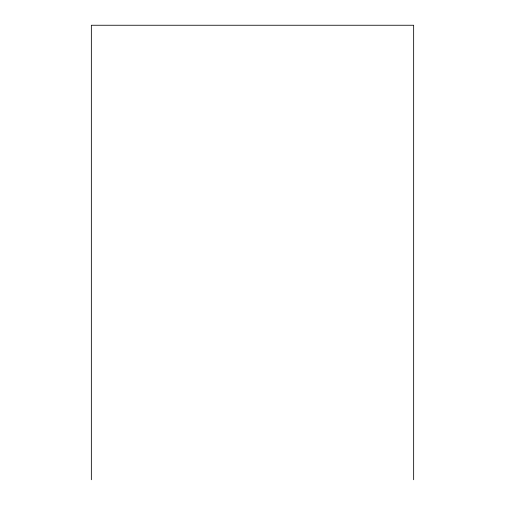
<?xml version="1.0" encoding="UTF-8"?>
<svg xmlns="http://www.w3.org/2000/svg" width="505" height="505" viewBox="0 0 505 505"><rect width="100%" height="100%" fill="white"/><g stroke="black" fill="none" stroke-linecap="round" stroke-linejoin="round"><path stroke-width="0.76" d="M413.652 479.75L413.652 25.25L91.348 25.25L91.348 479.75"/></g></svg>
